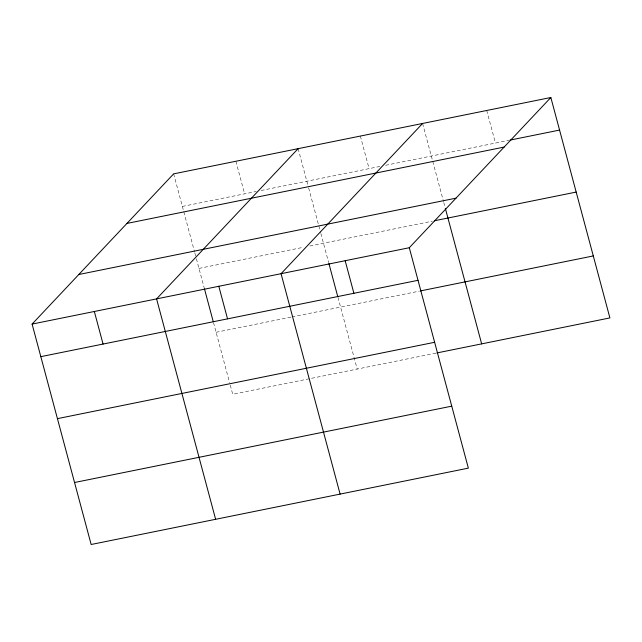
<?xml version="1.0" encoding="UTF-8"?>
<svg xmlns="http://www.w3.org/2000/svg" width="642" height="642" viewBox="0 0 642 642"><rect width="100%" height="100%" fill="white"/><g stroke="black" fill="none" stroke-linecap="round" stroke-linejoin="round"><path stroke-width="0.48" stroke-dasharray="3.21 2.41" d="M182.376 206.435L256.286 191.468M261.142 190.489L379.783 166.471M385.617 165.291L509.05 140.309M198.988 268.42L303.04 247.355M309.845 245.974L432.371 221.177M216.097 332.283L290.978 317.124M291.95 316.931L419.338 291.139M435.95 353.124L232.709 394.268L229.852 383.611M486.716 110.488L495.447 143.062M422.596 123.465L443.518 201.564M443.782 202.527L445.075 207.374M360.363 136.064L369.086 168.637M298.121 148.663L308.409 187.047M308.666 188.018L320.607 232.565M320.864 233.536L328.648 262.578M337.981 297.406L357.177 369.07M235.887 161.262L244.61 193.836M173.645 173.862L194.574 251.953M194.831 252.924L196.131 257.763M196.388 258.734L204.172 287.768M213.505 322.605L229.595 382.648"/><path stroke-width="0.96" d="M550.844 97.504L409.291 247.732L468.355 468.138L91.156 544.496L32.1 324.082L173.645 173.862L550.844 97.504L609.9 317.918L436.921 352.931M298.121 148.663L156.576 298.891L215.632 519.298M422.596 123.465L281.052 273.693L340.108 494.099M510.021 140.108L559.567 130.077M126.939 223.432L504.131 147.082M78.814 274.511L456.005 198.161M434.321 220.784L576.179 192.07M32.1 324.082L409.291 247.732M40.831 356.655L418.022 280.305M420.309 290.946L593.288 255.933M57.435 418.648L434.634 342.29M74.552 482.511L451.743 406.153M445.339 208.337L481.652 343.879M345.171 260.716L353.902 293.29M328.905 263.541L337.716 296.443M218.81 286.292L227.541 318.865M204.429 288.74L213.248 321.634M94.334 311.482L103.065 344.064"/></g></svg>
